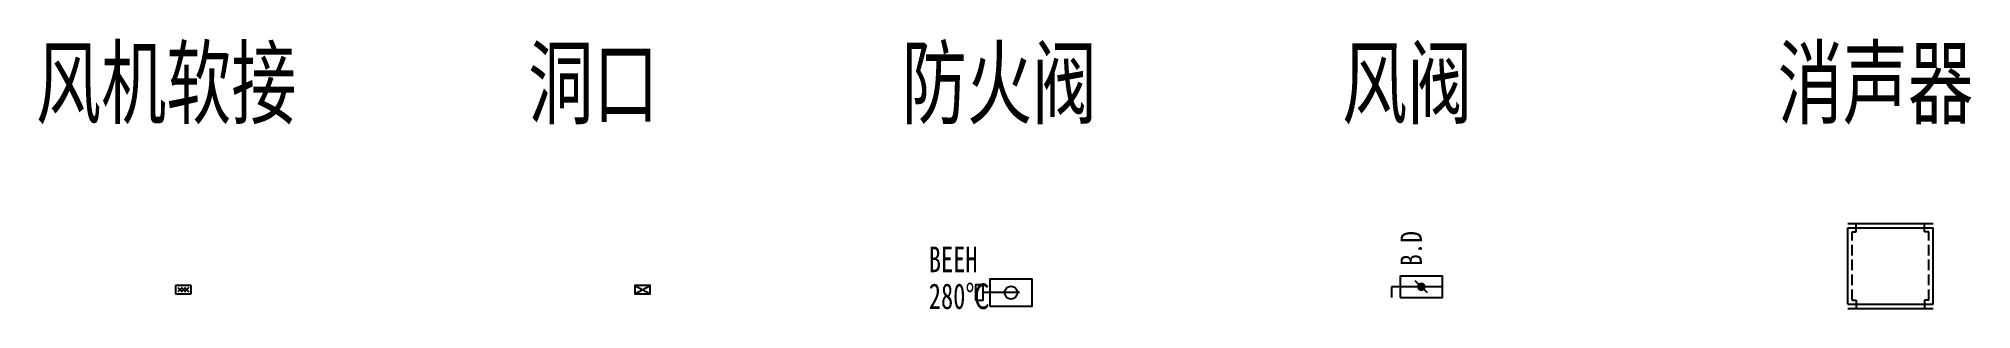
# Model space of a CAD drawing. Extents: x 297157 to 319826, y 887779 to 890961.
import ezdxf
from ezdxf.enums import TextEntityAlignment as Align

# ---------------------------------------------------------------- set-up
doc = ezdxf.new("R2010")
doc.units = 0
doc.header["$LTSCALE"] = 500
doc.linetypes.add('DASH', pattern=[0.35, 0.25, -0.1])
doc.layers.get('0').update_dxf_attribs({"linetype": 'CONTINUOUS'})
for name, color, linetype in [('H-DAPP-FDAMP', 161, 'CONTINUOUS'), ('H-DUCT-APPE', 7, 'CONTINUOUS'), ('H-EQUP-DAMP', 3, 'CONTINUOUS'), ('H-HOLE', 7, 'CONTINUOUS'), ('中心线', 3, 'CONTINUOUS')]:
    doc.layers.add(name, color=color, linetype=linetype)
doc.styles.get("Standard").update_dxf_attribs({"font": 'STFANGSO.TTF', "width": 0.7})
doc.styles.add('TH-STYLE1', font='STFANGSO.TTF', dxfattribs={"width": 0.7})

# ---------------------------------------------------------------- blocks, each defined once
blk = doc.blocks.new('*U62')
for p, q in [((0, 0), (1000, 0)), ((100, -100), (100, 0)), ((900, -100), (900, 0)), ((0, -50), (1000, -50)), ((0, -950), (0, -50)), ((50, -100), (100, -100)), ((950, -100), (900, -100)), ((1000, -950), (1000, -50)), ((50, -900), (100, -900)), ((100, -900), (100, -1000)), ((900, -900), (900, -1000)), ((950, -900), (900, -900)), ((0, -950), (1000, -950)), ((0, -1000), (1000, -1000))]:
    blk.add_line(p, q)
at = {"linetype": 'DASH'}
for p, q in [((50, -900), (50, -100)), ((950, -900), (950, -100))]:
    blk.add_line(p, q, dxfattribs=at)
blk = doc.blocks.new('*U59')
blk.add_line((0, -100), (180, 0))
blk.add_lwpolyline([(0, 0), (0, -100), (180, -100), (180, 0), (0, 0), (180, -100)])
blk = doc.blocks.new('*U18')
blk.add_line((175, -160), (-75, -160))
at = {"color": 7}
blk.add_line((350, -160), (150, -160), dxfattribs=at)
for points in [[(0, -320), (500, -320), (500, 0), (0, 0)], [(-165, -250), (-75, -250), (-75, -70), (-165, -70)]]:
    blk.add_lwpolyline(points, close=True)
blk.add_circle((250, -160), 75)
at = {"style": 'TH-STYLE1', "width": 0.7}
for s, p in [('BEEH', (-714, 80)), ('280℃', (-714, -352))]:
    blk.add_text(s, height=300, dxfattribs=at).set_placement(p)
blk = doc.blocks.new('*U60')
for p, q in [((0, 0), (0, -100)), ((180, 0), (0, 0)), ((180, -100), (180, 0)), ((0, -100), (180, -100)), ((24, -24), (76, -76)), ((76, -24), (24, -76)), ((64, -24), (116, -76)), ((116, -24), (64, -76)), ((104, -24), (156, -76)), ((156, -24), (104, -76))]:
    blk.add_line(p, q)
blk = doc.blocks.new('风阀')
for p, q in [((500, -125), (-100, -125)), ((-100, -125), (-100, -250)), ((321, -196), (179, -54))]:
    blk.add_line(p, q)
blk.add_lwpolyline([(0, -250), (500, -250), (500, 0), (0, 0)], close=True)
at = {"const_width": 50}
for points in [[(225, -125, 1), (275, -125, 1)], [(275, -125, -1), (225, -125, -1)]]:
    blk.add_lwpolyline(points, format="xyb", close=True, dxfattribs=at)
at = {"style": 'TH-STYLE1', "width": 0.8}
blk.add_text('B.D', height=250, rotation=90, dxfattribs=at).set_placement((133, 324), align=Align.MIDDLE)

msp = doc.modelspace()

# ---------------------------------------------------------------- block references
msp.add_blockref('*U60', (298764, 888061))
at = {"layer": 'H-DAPP-FDAMP'}
msp.add_blockref('*U18', (308312, 888136), dxfattribs=at)
at = {"layer": 'H-DUCT-APPE'}
msp.add_blockref('*U62', (318377, 888789), dxfattribs=at)
at = {"layer": 'H-EQUP-DAMP'}
msp.add_blockref('风阀', (313125, 888170), dxfattribs=at)
at = {"layer": 'H-HOLE'}
msp.add_blockref('*U59', (304148, 888061), dxfattribs=at)

# ---------------------------------------------------------------- texts
at = {"layer": '中心线', "color": 7, "char_height": 800, "attachment_point": 1}
for s, width, insert in [('风机软接', 3778.1, (297126, 890842)), ('洞口', 2340.78, (302900, 890842)), ('防火阀', 2340.78, (307281, 890842)), ('风阀', 2340.78, (312446, 890842)), ('消声器', 5281.45, (317556, 890842))]:
    msp.add_mtext_dynamic_manual_height_columns(s, width=width, gutter_width=1, heights=[0], dxfattribs=dict(at, insert=insert))

doc.saveas('drawing.dxf')
